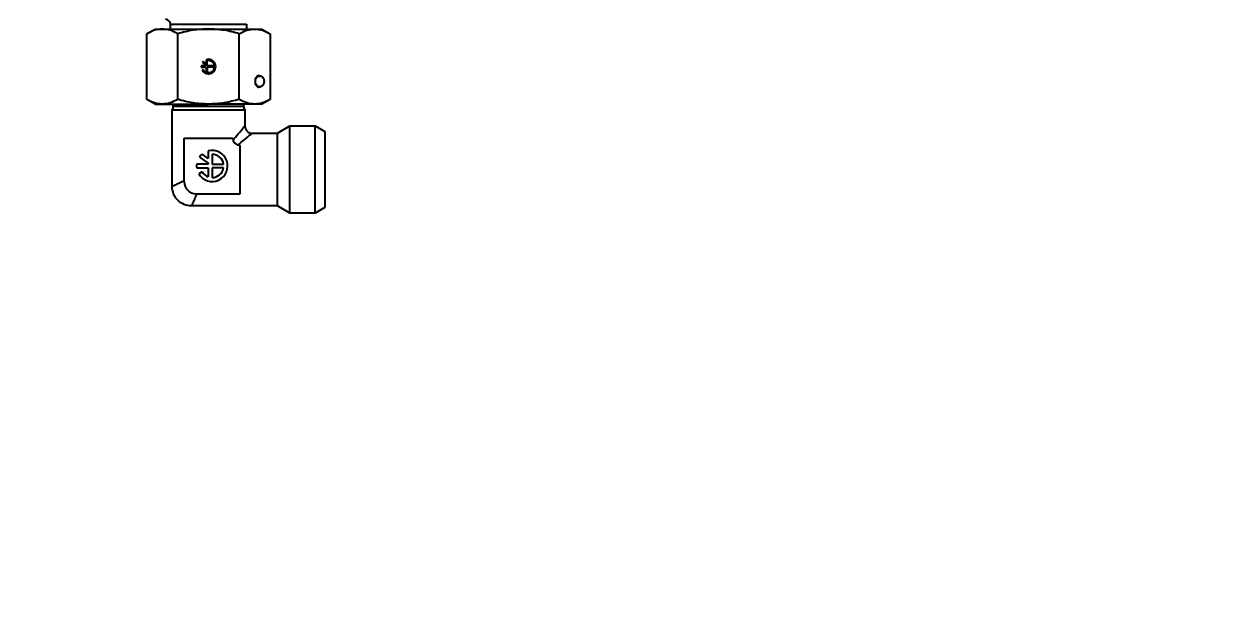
# Model space of a CAD drawing. Header units: inches. Extents: x -347369 to -260369, y 119522 to 149869.
# Drawn here: x -287485.7 to -287236.5, y 137420.7 to 137540.9 of the extents above; entities that cross this region are included whole.
import ezdxf

# ---------------------------------------------------------------- set-up
doc = ezdxf.new("R2010")
doc.units = ezdxf.units.IN
doc.header["$LTSCALE"] = 300
doc.layers.add('QUOTE', color=7, linetype='Continuous')
doc.layers.add('RULLIERE', color=3, linetype='Continuous')
doc.styles.get("Standard").update_dxf_attribs({"font": 'romans.shx'})
doc.dimstyles.new('sc1a100', dxfattribs={"dimscale": 100, "dimtxt": 3, "dimasz": 3, "dimexe": 0, "dimexo": 0, "dimgap": 1, "dimtad": 1, "dimzin": 12, "dimdsep": 46, "dimtxsty": 'Standard', "dimblk": 'CLOSEDBLANK', "dimcen": 1, "dimclrd": 253, "dimclre": 253, "dimclrt": 2, "dimadec": 0, "dimazin": 3, "dimtfac": 1, "dimtmove": 0, "dimatfit": 1, "dimldrblk": 'CLOSEDBLANK', "dimfxl": 1, "dimtolj": 1, "dimtzin": 0, "dimarcsym": 0})

# ---------------------------------------------------------------- blocks, each defined once
blk = doc.blocks.new('_ClosedBlank')
at = {"color": 0, "linetype": 'ByBlock', "lineweight": -2}
for p, q in [((-1, 0.16667), (0, 0)), ((-1, 0.16667), (-1, -0.16667)), ((0, 0), (-1, -0.16667))]:
    blk.add_line(p, q, dxfattribs=at)
blk = doc.blocks.new('*D27')
at = {"layer": 'Defpoints', "color": 0, "transparency": 16777216}
for p in [(-285230.17, 140399.66), (-284017.73, 139699.66), (-287395.23, 137749.66), (-287103.2, 136767.46), (-285230.17, 136499.66)]:
    blk.add_point(p, dxfattribs=at)
at = {"layer": 'QUOTE', "color": 253, "lineweight": -2, "transparency": 16777216}
for p, q in [((-287395.23, 137749.66), (-287753.7, 137542.69)), ((-285230.17, 136499.66), (-285230.17, 136085.73))]:
    blk.add_line(p, q, dxfattribs=at)
blk.add_arc((-285230.17, 138999.66), 2913.92, 215.90144, 264.09856, dxfattribs=at)
at = {"layer": 'QUOTE', "color": 253, "lineweight": -2, "transparency": 16777216, "xscale": 300, "yscale": 300, "zscale": 300}
for p, rotation in [((-287753.7, 137542.69), 122.9507175305296), ((-285230.17, 136085.73), 357.0492824694705)]:
    blk.add_blockref('_ClosedBlank', p, dxfattribs=dict(at, rotation=rotation))
at = {"layer": 'QUOTE', "color": 2, "transparency": 16777216, "insert": (-286562.13, 136692.63), "char_height": 300, "attachment_point": 5, "rotation": 330}
blk.add_mtext('\\A1;60°', dxfattribs=at)
blk = doc.blocks.new('90-2630 (R10) - SX')
at = {"layer": 'RULLIERE', "color": 254}
for p, q in [((-30.2, -1460.78), (-28.5, -1459.8)), ((-28.5, -1459.8), (-27.03, -1459.8)), ((-27.03, -1459.8), (-17.5, -1459.8)), ((-25.35, -1459.8), (-25.35, -1458.8)), ((-25.35, -1458.8), (-9.65, -1458.8)), ((-17.5, -1459.8), (-7.97, -1459.8)), ((-9.65, -1458.8), (-9.65, -1459.8)), ((-7.97, -1459.8), (-6.5, -1459.8)), ((-6.5, -1459.8), (-4.8, -1460.78)), ((-30.2, -1474.32), (-30.2, -1460.78)), ((-23.85, -1474.32), (-23.85, -1460.78)), ((-11.15, -1474.32), (-11.15, -1460.78)), ((-4.8, -1460.78), (-4.8, -1474.32)), ((-18, -1467.43), (-18.99, -1467.43)), ((-18.99, -1467.68), (-18, -1467.68)), ((-18.73, -1466.69), (-18, -1467.2)), ((-18, -1466.89), (-18.57, -1466.5)), ((-18, -1466.14), (-18, -1466.89)), ((-18, -1467.2), (-18, -1467.43)), ((-18, -1467.68), (-18, -1468.7)), ((-17.75, -1467.43), (-17.75, -1466.33)), ((-16.26, -1467.43), (-17.75, -1467.43)), ((-17.75, -1467.68), (-17.75, -1468.77)), ((-16.26, -1467.68), (-17.75, -1467.68)), ((-18.58, -1468.18), (-18.8, -1468.3)), ((-7.45, -1469.5), (-6.94, -1469.5)), ((-6.94, -1471.7), (-7.45, -1471.7)), ((-28.5, -1475.3), (-30.2, -1474.32)), ((-4.8, -1474.32), (-6.5, -1475.3)), ((-28.5, -1475.3), (-27.03, -1475.3)), ((-27.03, -1475.3), (-17.5, -1475.3)), ((-25, -1492.31), (-25, -1476.46)), ((-25, -1476.46), (-10, -1476.46)), ((-24.75, -1475.8), (-24.75, -1475.3)), ((-10.25, -1475.8), (-24.75, -1475.8)), ((-7.97, -1475.3), (-17.5, -1475.3)), ((-10.25, -1475.3), (-10.25, -1475.8)), ((-10, -1476.46), (-10, -1479.8)), ((-6.5, -1475.3), (-7.97, -1475.3)), ((-3.3, -1481.3), (-0.7, -1479.8)), ((-0.7, -1479.8), (4.51, -1479.8)), ((-0.7, -1497.8), (-0.7, -1479.8)), ((4.51, -1479.8), (6.5, -1480.95)), ((4.51, -1497.8), (4.51, -1479.8)), ((-22.5, -1482.3), (-12.5, -1482.3)), ((-22.5, -1491.3), (-22.5, -1482.3)), ((-8.5, -1481.3), (-3.3, -1481.3)), ((-3.3, -1496.3), (-3.3, -1481.3)), ((6.5, -1480.95), (6.5, -1488.8)), ((-17.55, -1484.95), (-17.55, -1486.51)), ((-11, -1493.8), (-11, -1483.8)), ((-17.55, -1487.65), (-19.92, -1487.65)), ((-19.37, -1486.21), (-17.55, -1487.49)), ((-17.55, -1486.51), (-18.83, -1485.62)), ((-17.55, -1487.49), (-17.55, -1487.65)), ((-16.75, -1485.65), (-16.75, -1487.65)), ((-16.75, -1487.65), (-14.38, -1487.65)), ((-19.92, -1488.45), (-17.55, -1488.45)), ((-18.83, -1489.25), (-19.52, -1489.65)), ((-17.55, -1488.45), (-17.55, -1490.31)), ((-14.38, -1488.45), (-16.75, -1488.45)), ((-16.75, -1488.45), (-16.75, -1490.45)), ((6.5, -1488.8), (6.5, -1496.65)), ((-20, -1493.8), (-11, -1493.8)), ((-3.3, -1496.3), (-21.01, -1496.3)), ((-0.7, -1497.8), (-3.3, -1496.3)), ((6.5, -1496.65), (4.51, -1497.8)), ((4.51, -1497.8), (-0.7, -1497.8))]:
    blk.add_line(p, q, dxfattribs=at)
for centre, radius, start, end in [((-26.35, -1458.8), 1, 0, 90), ((-17.5, -1467.55), 1.5, 175.2198, 184.7802), ((-17.5, -1467.55), 1.5, 210, 109.4712), ((-17.5, -1467.55), 1.5, 135.4059, 145), ((-17.5, -1467.55), 1.25, 5.7392, 101.537), ((-17.5, -1467.55), 1.25, 258.463, 354.2608), ((-17.5, -1467.55), 1.25, 210, 246.4218), ((-25.75, -1475.8), 1, 318.5904, 0), ((-9.25, -1475.8), 1, 180, 221.4096), ((-11, -1482.3), 1.5, 180, 270), ((-16.75, -1488.05), 3.2, 210, 104.4775), ((-16.75, -1488.05), 3.2, 172.8192, 187.1808), ((-16.75, -1488.05), 3.2, 130.5225, 145), ((-16.75, -1488.05), 2.4, 9.5941, 90), ((-16.75, -1488.05), 2.4, 210, 250.5288), ((-16.75, -1488.05), 2.4, 270, 350.4059), ((-20, -1491.3), 2.5, 180, 270)]:
    blk.add_arc(centre, radius, start, end, dxfattribs=at)
at = {"layer": 'RULLIERE', "color": 254, "extrusion": (0, 0, -1)}
blk.add_ellipse((-7.11, -1470.6), major_axis=(0, -1.25), ratio=0.57735, start_param=5.734841, end_param=9.973122, dxfattribs=at)
at = {"layer": 'RULLIERE', "color": 254}
for points, knots in [([(-27.03, -1459.8), (-27.56, -1459.85), (-28.63, -1459.95), (-29.68, -1460.5), (-30.2, -1460.78)], [0, 0, 0, 0, 0.494511, 1, 1, 1, 1]), ([(-23.85, -1460.78), (-24.37, -1460.51), (-25.41, -1459.95), (-26.48, -1459.85), (-27.03, -1459.8)], [0, 0, 0, 0, 0.495458, 1, 1, 1, 1]), ([(-17.5, -1459.8), (-18.56, -1459.85), (-20.72, -1459.95), (-22.8, -1460.5), (-23.85, -1460.78)], [0, 0, 0, 0, 0.494511, 1, 1, 1, 1]), ([(-11.15, -1460.78), (-12.18, -1460.51), (-14.26, -1459.95), (-16.41, -1459.85), (-17.5, -1459.8)], [0, 0, 0, 0, 0.495458, 1, 1, 1, 1]), ([(-11.15, -1460.78), (-10.63, -1460.51), (-9.59, -1459.95), (-8.52, -1459.85), (-7.97, -1459.8)], [0, 0, 0, 0, 0.495458, 1, 1, 1, 1]), ([(-7.97, -1459.8), (-7.44, -1459.85), (-6.37, -1459.95), (-5.32, -1460.5), (-4.8, -1460.78)], [0, 0, 0, 0, 0.494511, 1, 1, 1, 1]), ([(-6.94, -1469.5), (-7.06, -1469.52), (-7.31, -1469.55), (-7.61, -1469.77), (-7.71, -1469.98), (-7.76, -1470.06)], [0, 0, 0, 0, 0.374291, 0.748583, 1, 1, 1, 1]), ([(-7.76, -1471.14), (-7.71, -1471.22), (-7.61, -1471.43), (-7.31, -1471.64), (-6.94, -1471.73), (-6.56, -1471.64), (-6.24, -1471.4), (-6.02, -1471.03), (-5.95, -1470.6), (-6.02, -1470.17), (-6.24, -1469.8), (-6.56, -1469.55), (-6.81, -1469.52), (-6.94, -1469.5)], [0, 0, 0, 0, 0.062944, 0.156649, 0.250355, 0.34406, 0.437766, 0.531472, 0.625177, 0.718883, 0.812589, 0.906294, 1, 1, 1, 1]), ([(-27.03, -1475.3), (-27.56, -1475.25), (-28.63, -1475.15), (-29.68, -1474.6), (-30.2, -1474.32)], [0, 0, 0, 0, 0.494511, 1, 1, 1, 1]), ([(-23.85, -1474.32), (-24.37, -1474.59), (-25.41, -1475.15), (-26.48, -1475.25), (-27.03, -1475.3)], [0, 0, 0, 0, 0.495458, 1, 1, 1, 1]), ([(-17.5, -1475.3), (-18.56, -1475.25), (-20.72, -1475.15), (-22.8, -1474.6), (-23.85, -1474.32)], [0, 0, 0, 0, 0.494511, 1, 1, 1, 1]), ([(-11.15, -1474.32), (-12.18, -1474.59), (-14.26, -1475.15), (-16.41, -1475.25), (-17.5, -1475.3)], [0, 0, 0, 0, 0.495458, 1, 1, 1, 1]), ([(-7.97, -1475.3), (-8.51, -1475.25), (-9.58, -1475.15), (-10.62, -1474.6), (-11.15, -1474.32)], [0, 0, 0, 0, 0.494511, 1, 1, 1, 1]), ([(-4.8, -1474.32), (-5.31, -1474.59), (-6.35, -1475.15), (-7.43, -1475.25), (-7.97, -1475.3)], [0, 0, 0, 0, 0.495458, 1, 1, 1, 1]), ([(-12.44, -1482.73), (-12.09, -1482.3), (-11.4, -1481.49), (-10.62, -1480.55), (-10.1, -1479.92), (-10.03, -1479.84), (-10, -1479.8)], [0, 0, 0, 0, 0.280258, 0.5408905, 0.7784613, 1, 1, 1, 1]), ([(-10, -1479.79), (-9.98, -1479.98), (-9.95, -1480.28), (-9.76, -1480.64), (-9.5, -1480.94), (-9.08, -1481.23), (-8.68, -1481.28), (-8.49, -1481.3)], [0, 0, 0, 0, 0.250039, 0.375549, 0.500746, 0.750398, 1, 1, 1, 1]), ([(-11.43, -1483.74), (-11, -1483.39), (-10.19, -1482.7), (-9.25, -1481.92), (-8.62, -1481.4), (-8.54, -1481.33), (-8.5, -1481.3)], [0, 0, 0, 0, 0.280258, 0.5408905, 0.7784563, 1, 1, 1, 1]), ([(-22.5, -1491.13), (-22.88, -1491.31), (-23.61, -1491.65), (-24.39, -1492.02), (-24.9, -1492.25), (-24.97, -1492.29), (-25, -1492.3)], [0, 0, 0, 0, 0.262896, 0.50775, 0.756832, 1, 1, 1, 1]), ([(-21, -1496.3), (-21.52, -1496.24), (-22.57, -1496.11), (-23.68, -1495.34), (-24.35, -1494.54), (-24.85, -1493.61), (-24.94, -1492.82), (-25, -1492.3)], [0, 0, 0, 0, 0.249632, 0.49923, 0.624404, 0.749919, 1, 1, 1, 1]), ([(-21, -1496.3), (-20.99, -1496.27), (-20.95, -1496.2), (-20.72, -1495.69), (-20.35, -1494.91), (-20.01, -1494.18), (-19.83, -1493.8)], [0, 0, 0, 0, 0.243162, 0.492249, 0.7371, 1, 1, 1, 1])]:
    blk.add_open_spline(points, degree=3, knots=knots, dxfattribs=at)

msp = doc.modelspace()

# ---------------------------------------------------------------- block references
msp.add_blockref('90-2630 (R10) - SX', (-287430.166, 138999.656))

# ---------------------------------------------------------------- dimensions: what is measured, and where the dimension line sits
at = {"layer": 'QUOTE'}
dim = msp.add_angular_dim_2l(base=(-287103.201, 136767.46), line1=((-285230.166, 136499.656), (-285230.166, 140399.656)), line2=((-287395.23, 137749.656), (-284017.731, 139699.656)), dimstyle='sc1a100', dxfattribs=at)
dim.commit()
dim.dimension.update_dxf_attribs({"geometry": '*D27', "text_midpoint": (-286562.128, 136692.63)})

doc.saveas('drawing.dxf')
